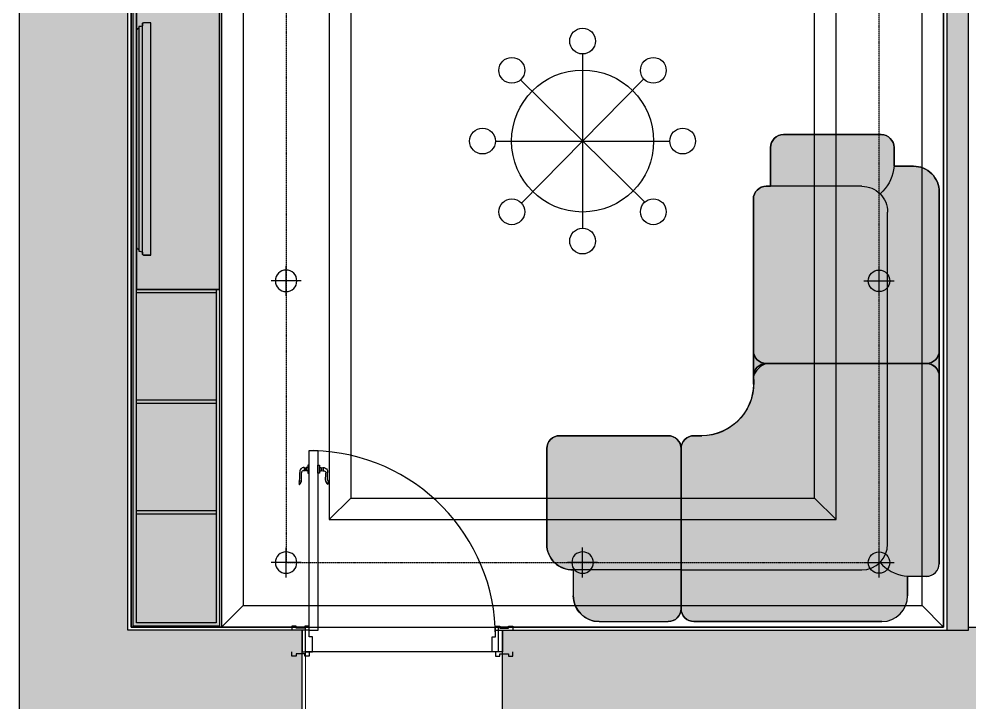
# Model space of a CAD drawing. Header units: millimetres. Extents: x 10553 to 38258, y 46576 to 64025.
# Drawn here: x 25962 to 30380, y 53223 to 56403 of the extents above; entities that cross this region are included whole.
import ezdxf

# ---------------------------------------------------------------- set-up
doc = ezdxf.new("R2010")
doc.units = ezdxf.units.MM
doc.linetypes.add('ACAD_ISO10W100', pattern=[18, 12, -3, 0, -3])
for name, color, linetype in [('ceiling', 232, 'Continuous'), ('contour', 4, 'Continuous'), ('doors', 4, 'Continuous'), ('floor', 172, 'Continuous'), ('furn', 34, 'Continuous'), ('furn hatch', 254, 'Continuous'), ('light', 230, 'Continuous'), ('plaster', 81, 'Continuous'), ('wall', 5, 'Continuous')]:
    doc.layers.add(name, color=color, linetype=linetype)

# ---------------------------------------------------------------- blocks, each defined once
blk = doc.blocks.new('door-handle')
at = {"color": 0}
for p, q in [((-32, 10), (-32, -10.00000000000728)), ((-30, 9), (-32, 9)), ((-30, 9), (-30, -9)), ((-19, 9), (-21, 9)), ((-21, 9), (-21, -9)), ((-19, 10), (-19, -10.00000000000728)), ((-9, 10), (-19, 10)), ((0, 25), (-9, 25)), ((-9, 25), (-9, -25)), ((0, -25), (0, 25)), ((-32, -10.00000000000364), (-40.34172901356942, -10.00000000000364)), ((-30, -9), (-32, -9)), ((-19, -9), (-21, -9)), ((-9, -10), (-19, -10.00000000000364)), ((-9, -25), (0, -25)), ((-61.67027487228916, -93.05419732806331), (-60.75208368415406, -94.01785612024833))]:
    blk.add_line(p, q, dxfattribs=at)
for centre, radius, start, end in [((-34.46362960745319, -14.92424038324498), 25.04570281554129, 84.35495152263769, 191.5747182569977), ((-25.49999999999818, 16.17089144310557), 8.465913068820786, 237.8902061553036, 302.1097938446965), ((-242.8306956194119, -39.24300342557399), 184.8403687438857, 350.5395445302115, 5.991388819178432), ((-39.67183528947498, -19.52468724937171), 9.54821579143467, 85.9768775786792, 192.3256840784366), ((-595.5908857967352, -61.5688183318307), 548.0530142172786, 359.6930381090062, 4.186108045202766), ((-25.49999999999818, -16.17089144310921), 8.465913068820786, 57.89020615530352, 122.1097938446965), ((-38.8885466585707, -82.44414781276464), 25.13126123219481, 149.329352931917, 204.972632821159), ((-91.0594398050871, -62.15080612508973), 42.64671855244374, 313.5613391426849, 358.16915816811), ((-90.1706845965, -63.14248529410906), 42.64671855244374, 313.5613391426849, 358.16915816811)]:
    blk.add_arc(centre, radius, start, end, dxfattribs=at)
blk = doc.blocks.new('door930')
at = {"layer": 'doors', "color": 34, "linetype": 'ByBlock'}
for points in [[(-898, 49.99999999941792), (-898, 69.99999999941792), (-918, 69.99999999941792), (-918, 59.99999999941792), (-958, 59.99999999941792), (-958, 69.99999999941792), (-978, 69.99999999941792), (-978, 49.99999999994179)], [(-930, -50), (-930, 50), (-883, 50), (-883, -20.00000000023283), (-898, -20.00000000023283), (-898, -49.99999999953434), (-930, -49.99999999953434)], [(0, -50), (0, 50), (-47, 50), (-47, -20.00000000023283), (-32, -20.00000000023283), (-32, -49.99999999953434), (0, -49.99999999953434)], [(-32, 49.99999999947613), (-32, 69.99999999947613), (-11.99999999988358, 69.99999999947613), (-11.99999999988358, 59.99999999947613), (28.00000000011642, 59.99999999947613), (28.00000000011642, 69.99999999947613), (48.00000000011642, 69.99999999947613), (48.00000000011642, 50)], [(-898, -49.99999999941792), (-898, -69.99999999941792), (-918, -69.99999999941792), (-918, -59.99999999941792), (-958, -59.99999999941792), (-958, -69.99999999941792), (-978, -69.99999999941792), (-978, -49.99999999994179)], [(-32.80858699325472, -49.75449797010515), (-32.80858699325472, -885.7173125297413), (-72.80858699325472, -885.7173125297413), (-72.80858699325472, -49.75449797010515), (-32.80861311242916, -49.72217506961897)], [(-32, -49.99999999947613), (-32, -69.99999999947613), (-12, -69.99999999947613), (-11.99999999988358, -59.99999999947613), (28, -59.99999999947613), (28, -69.99999999947613), (48, -69.99999999947613), (48, -50)]]:
    blk.add_lwpolyline(points, dxfattribs=at)
at = {"layer": 'doors'}
blk.add_arc((-32, -20.00000000023283), 865.7029001280113, 180, 268.6230901594383, dxfattribs=at)
at = {"layer": 'doors', "color": 34, "linetype": 'ByBlock', "zscale": 0.07530120532436947}
for p, xscale, yscale, rotation in [((-72.80858700023964, -798.8639850391774), -0.753012053319253, 0.753012053319253, 179.9999999689973), ((-32.80858700105455, -798.8639850391774), 0.7530120532028377, 0.7530120532028377, 180.0000000310027)]:
    blk.add_blockref('door-handle', p, dxfattribs=dict(at, xscale=xscale, yscale=yscale, rotation=rotation))
blk = doc.blocks.new('sdaaa221')
at = {"linetype": 'ByBlock'}
h = blk.add_hatch(color=254, dxfattribs=at)
edge = h.paths.add_edge_path()
edge.add_line((-1139.871193087252, -903.9460522644222), (-267.0525606111623, -903.9460522644222))
edge.add_arc((-267.0525606111623, -783.9460522644222), 120, 270, 360)
edge.add_line((-147.0525606111623, -783.9460522644222), (-147.0525606111623, -693.4277250501327))
edge.add_line((-147.0525606111623, -693.4277250501327), (-60.27035065356176, -693.4277250501327))
edge.add_arc((-60.27035065356174, -633.4277250500745), 60.00000000005821, 270, 359.9999999999444)
edge.add_line((-0.2703506535035558, -633.4277250501327), (0.1288069127476774, 236.0539477355778))
edge.add_arc((-59.84366120801158, 236.0814796148186), 59.97247444036189, 359.9736969242525, 450.0263030757475)
edge.add_arc((-59.87119308726689, 356.0539477355924), 60.00000000001455, 270.0000000000139, 359.9999999999861)
edge.add_line((0.1288069127476774, 356.0539477355778), (0.1288069128058851, 236.0539477355778))
edge.add_arc((-59.8711930871941, 236.0539477355779), 59.99999999999999, 359.9999999999999, 450)
edge.add_arc((-59.87119308723778, 356.0539477356215), 60.00000000004366, 270.0000000000417, 359.9999999999583)
edge.add_line((0.1288069128058851, 356.0539477355778), (0.1288069128058851, 1093.271737778065))
edge.add_arc((-119.8711930871649, 1093.271737778065), 119.9999999999708, 0, 90.00000000001394)
edge.add_line((-119.8711930871941, 1213.271737778035), (-210.0426561989589, 1213.271737778006))
edge.add_line((-210.0426561989589, 1213.271737778006), (-210.0426561989589, 1300.053947735578))
edge.add_arc((-270.0426561989589, 1300.053947735578), 60, 0, 90)
edge.add_line((-270.0426561989589, 1360.053947735578), (-724.2095484398305, 1360.053947735578))
edge.add_arc((-724.2095484398307, 1300.053947735694), 59.99999999988358, 89.9999999999999, 180.0000000001112)
edge.add_line((-784.2095484397141, 1300.053947735578), (-784.2095484397141, 1120.053947735578))
edge.add_line((-784.2095484397141, 1120.053947735578), (-803.8711930871941, 1120.053947735578))
edge.add_arc((-803.8711930871941, 1060.053947735578), 60, 90, 179.9999999999444)
edge.add_line((-863.8711930871941, 1060.053947735636), (-863.8711930871941, 356.0539477355778))
edge.add_arc((-803.8711930871942, 356.0539477355778), 59.99999999999989, 179.9999999999999, 270.0000000000001)
edge.add_arc((-769.9216181596857, 202.1043728080695), 99.89542665616885, 109.8678051585836, 160.1321948414164)
edge.add_line((-863.8711930871941, 236.0539477355778), (-863.8711930872523, 356.0539477355778))
edge.add_arc((-803.8711930872524, 356.0539477355778), 59.99999999999989, 179.9999999999999, 270.0000000000001)
edge.add_arc((-803.8711930872523, 236.0539477355778), 60, 90, 180)
edge.add_arc((-1105.673639402729, 203.969118444688), 243.9218303366357, -89.57661228434102, 7.558438481200483, ccw=False)
edge.add_line((-1103.871193087252, -39.94605226442218), (-1139.871193087252, -39.94605226442218))
edge.add_arc((-1139.871193087252, -99.9460522644221), 59.99999999999991, 90, 180.0000000000001)
edge.add_arc((-1259.871193087209, -99.94605226437854), 59.99999999995634, 359.9999999999583, 450.0000000000417)
edge.add_line((-1259.871193087252, -39.94605226442218), (-1763.871193087252, -39.94605226442218))
edge.add_arc((-1763.871193087252, -99.9460522644221), 59.99999999999991, 90, 180.0000000000001)
edge.add_line((-1823.871193087252, -99.94605226442218), (-1823.871193087252, -543.9460522644222))
edge.add_arc((-1703.828124976999, -543.9460522644223), 120.0430681102534, 179.9999999999999, 271.5348289426072)
edge.add_line((-1700.612817631976, -663.9460522644222), (-1700.612817631976, -783.9460522644222))
edge.add_arc((-1580.612817631976, -783.9460522644223), 119.9999999999998, 179.9999999999999, 270.0000000000001)
edge.add_line((-1580.612817631976, -903.9460522644222), (-1259.871193087252, -903.9460522644222))
edge.add_arc((-1259.871193087252, -843.9460522644222), 60, 270, 360)
edge.add_arc((-1139.87119308718, -843.9460522643494), 60.00000000007276, 180.0000000000695, 269.9999999999305)
at = {"color": 0}
for p, q in [((-712.9691020654282, 1360.581556090852), (-265.9411149055231, 1359.913594896323)), ((-784.2095484397141, 1120.053947735578), (-784.2095484397141, 1300.054667575314)), ((-210.0426561989589, 1300.053947735578), (-210.0426561989589, 1213.271737778035)), ((-210.3895203014836, 1213.271737778006), (-119.8711930871941, 1213.271737778006)), ((-803.8711930871941, 1120.053947735578), (-784.2095484397141, 1120.053947735578)), ((-359.8711930871941, 1120.053947735578), (-784.2095484397141, 1120.053947735578)), ((-275.0183793448377, 1084.906761477934), (-262.7634355853661, 1097.161705237377)), ((0.1288069128058851, 1093.271737778006), (0.1288069128058851, 356.0539477355778)), ((-863.8711930871941, 356.0539477355778), (-863.8711930871941, 1060.053947735578)), ((-239.8711930871941, 296.0539477355778), (-239.8711930871941, 1000.053947735578)), ((-863.8711930872523, 356.0539477355778), (-863.8711930871941, 236.0539477355778)), ((0.1288069128058851, 236.0539477355778), (0.1288069127476774, 356.0539477355778)), ((-59.87119308725232, 296.0539477355778), (-803.8711930872523, 296.0539477355778)), ((-803.8711930872523, 296.0539477355778), (-59.87119308725232, 296.0539477355778)), ((-803.8711930871941, 296.0539477355778), (-59.87119308719411, 296.0539477355778)), ((-803.8711930871941, 296.0539477355778), (-59.87119308719411, 296.0539477355778)), ((-240.2703506535618, -543.9460522644222), (-239.8711930872523, 296.0539477355778)), ((-239.8711930872523, 296.0539477355778), (-239.8711930871941, 296.0539477355778)), ((-863.8711930872523, 200.0539477355778), (-863.8711930872523, 236.0539477355778)), ((0.1288069127476774, 236.0539477355778), (0.1288069127476774, 200.0539477355778)), ((0.1288069127476774, 200.0539477355778), (-0.4107034928165376, -637.8761304460932)), ((-1763.871193087252, -39.94605226442218), (-1259.871193087252, -39.94605226442218)), ((-1139.871193087252, -39.94605226442218), (-1103.871193087252, -39.94605226442218)), ((-1823.871193087252, -119.6076969119022), (-1823.871193087252, -99.94605226442218)), ((-1823.871193087252, -543.9460522644222), (-1823.871193087252, -119.6076969119022)), ((-1199.871193087252, -843.9460522644222), (-1199.871193087252, -99.94605226442218)), ((-1199.871193087252, -99.94605226442218), (-1199.871193087252, -843.9460522644222)), ((-1199.871193087252, -99.94605226442218), (-1199.871193087252, -843.9460522644222)), ((-1199.871193087252, -99.94605226442218), (-1199.871193087252, -843.9460522644222)), ((-240.2703506535618, -119.6076969119022), (-240.2703506535618, -99.94605226442218)), ((-275.4175369112054, -628.7988660068368), (-263.162593151792, -641.0538097662793)), ((-1199.871193087252, -663.9460522644222), (-1703.871193087252, -663.9460522644222)), ((-1700.612817631976, -663.9460522644222), (-1700.612817631976, -783.9460522644222)), ((-1199.871193087252, -663.9460522644222), (-360.2703506535618, -663.9460522644222)), ((-147.0525606111623, -693.4277250501327), (-147.0525606111623, -783.9460522644222)), ((-60.27035065356176, -693.7745891526865), (-147.0525606111623, -693.7745891527156)), ((-1580.612817631976, -903.9460522644222), (-1259.871193087252, -903.9460522644222)), ((-267.0525606111623, -903.9460522644222), (-1139.871193087252, -903.9460522644222))]:
    blk.add_line(p, q, dxfattribs=at)
blk.add_lwpolyline([(-1139.871193087252, -903.9460522644222), (-267.0525606111623, -903.9460522644222, 0.4142135623730952), (-147.0525606111623, -783.9460522644222), (-147.0525606111623, -693.4277250501327), (-60.27035065356176, -693.4277250501327, 0.4142135623728111), (-0.2703506535035558, -633.4277250501327), (0.1288069127476774, 236.0539477355778, 0.4144825080185844), (-59.87119308725232, 296.0539477355778, 0.4142135623729529), (0.1288069127476774, 356.0539477355778), (0.1288069128058851, 236.0539477355778, 0.4142135623730952), (-59.87119308719411, 296.0539477355778, 0.4142135623726688), (0.1288069128058851, 356.0539477355778), (0.1288069128058851, 1093.271737778065, 0.4142135623731665), (-119.8711930871941, 1213.271737778035), (-210.0426561989589, 1213.271737778006), (-210.0426561989589, 1300.053947735578, 0.4142135623730952), (-270.0426561989589, 1360.053947735578), (-724.2095484398305, 1360.053947735578, 0.414213562373664), (-784.2095484397141, 1300.053947735578), (-784.2095484397141, 1120.053947735578), (-803.8711930871941, 1120.053947735578, 0.4142135623728107), (-863.8711930871941, 1060.053947735636), (-863.8711930871941, 356.0539477355778, 0.4142135623730958), (-803.8711930871941, 296.0539477355778, 0.2229052890197347), (-863.8711930871941, 236.0539477355778), (-863.8711930872523, 356.0539477355778, 0.4142135623730958), (-803.8711930872523, 296.0539477355778, 0.4142135623730949), (-863.8711930872523, 236.0539477355778, -0.4511761871940446), (-1103.871193087252, -39.94605226442218), (-1139.871193087252, -39.94605226442218, 0.4142135623730958), (-1199.871193087252, -99.94605226442218, 0.4142135623735211), (-1259.871193087252, -39.94605226442218), (-1763.871193087252, -39.94605226442218, 0.4142135623730958), (-1823.871193087252, -99.94605226442218), (-1823.871193087252, -543.9460522644222, 0.4220814757342705), (-1700.612817631976, -663.9460522644222), (-1700.612817631976, -783.9460522644222, 0.4142135623730958), (-1580.612817631976, -903.9460522644222), (-1259.871193087252, -903.9460522644222, 0.4142135623730952), (-1199.871193087252, -843.9460522644222, 0.4142135623723847), (-1139.871193087252, -903.9460522644222, 2.414213562378299)], format="xyb", dxfattribs=at)
at = {"color": 0, "extrusion": (0, 0, -1)}
for centre, major_axis, ratio, start_param, end_param in [((-724.2095484397141, 1300.053947735578), (42.42640687120751, 42.42640687120752), 0.9999999999993088, 3.926990816987587, 5.497787143781792), ((-712.96910206537, 1240.581556090678), (-84.85281374123637, 84.85281374123636), 0.9999999999955863, 0.6915902537262272, 0.7853981633991702), ((-270.0426561989589, 1300.053947735578), (-42.42640687120752, 42.42640687120751), 0.9999999999993088, 0.7853981633977938, 2.356194490191999), ((-390.0426561989589, 1224.44092585097), (-127.2792206135928, 127.2792206135928), 0.9999999999992988, 2.418285423715949, 3.141592653589793), ((-119.8711930871941, 1093.271737778006), (84.85281374240002, 84.85281374240003), 0.9999999999996623, -0.7853981633976171, 0.785398163397617), ((-803.8711930871941, 1060.053947735578), (42.42640687120751, 42.42640687120752), 0.9999999999993088, 3.926990816987587, 5.497787143781792), ((-803.8711930872523, 356.0539477355778), (-42.42640687120752, 42.42640687120751), 0.9999999999993088, 3.926990816987587, 5.497787143781792), ((-59.87119308725232, 356.0539477355778), (42.42640687120751, 42.42640687120752), 0.9999999999993088, 0.7853981633977938, 2.356194490191999), ((-59.87119308719411, 356.0539477355778), (42.42640687120751, 42.42640687120752), 0.9999999999993088, 0.7853981633977938, 2.356194490191999), ((-803.8711930872523, 236.0539477355778), (42.42640687119297, 42.42640687119298), 0.9999999999999947, 3.926990816987244, 5.497787143782135), ((-59.87119308725232, 236.0539477355778), (-42.42640687120752, 42.42640687120751), 0.9999999999993088, 0.7853981633977938, 2.356194490191999), ((-59.87119308719411, 236.0539477355778), (-42.42640687120752, 42.42640687120751), 0.9999999999993088, 0.7853981633977938, 2.356194490191999), ((-1103.871193087252, 200.0539477355778), (169.7056274847719, 169.7056274847719), 0.9999999999999947, 0.7853981633974509, 2.356194490192342), ((-1763.871193087252, -99.94605226442218), (42.42640687119297, 42.42640687119298), 0.9999999999999947, 3.926990816987244, 5.497787143782135), ((-1259.871193087252, -99.94605226442218), (-42.42640687119297, 42.42640687119297), 0.9999999999999947, 0.7853981633974508, 2.356194490192342), ((-1139.871193087252, -99.94605226442218), (42.42640687119297, 42.42640687119298), 0.9999999999999947, 3.926990816987244, 5.497787143782135), ((-1703.871193087252, -543.9460522644222), (84.85281374240002, 84.85281374240003), 0.9999999999996623, 2.356194490192176, 3.92699081698741), ((-1580.612817631976, -783.9460522644222), (84.85281374240002, 84.85281374240003), 0.9999999999996623, 2.356194490192176, 3.92699081698741), ((-1259.871193087252, -843.9460522644222), (42.42640687120751, 42.42640687120752), 0.9999999999993088, 0.7853981633977938, 2.356194490191999), ((-1139.871193087252, -843.9460522644222), (-42.42640687120752, 42.42640687120751), 0.9999999999993088, 3.926990816987587, 5.497787143781792)]:
    blk.add_ellipse(centre, major_axis=major_axis, ratio=ratio, start_param=start_param, end_param=end_param, dxfattribs=at)
at = {"color": 0, "extrusion": (0, 0, -0.9999999999999999)}
blk.add_ellipse((-359.8711930871941, 1000.053947735578), major_axis=(84.85281374241458, 84.85281374241461), ratio=0.9999999999993194, start_param=-0.7853981633977887, end_param=0.7853981633977885, dxfattribs=at)
at = {"color": 0}
for centre, major_axis, ratio, start_param, end_param in [((-119.7427422982873, -190.8481432862754), (-84.85281374662412, 84.85281374662412), 0.9999999999938465, 3.926990816990318, 4.020798726664861), ((-360.2703506535618, -543.9460522644222), (84.8528137424005, 84.85281374240049), 0.9999999999996517, 3.926990816987415, 5.497787143781964), ((-135.8833725381992, -513.7745891526574), (-127.2792206136392, 127.2792206136392), 0.9999999999997495, 1.570796326795011, 2.294103556668611), ((-60.27035065356176, -633.7745891526865), (42.42640687119297, 42.42640687119297), 0.9999999999999947, 3.926990816987244, 5.497787143782135), ((-267.0525606111623, -783.9460522644222), (84.8528137424005, 84.85281374240049), 0.9999999999996517, 3.926990816987415, 5.497787143781964)]:
    blk.add_ellipse(centre, major_axis=major_axis, ratio=ratio, start_param=start_param, end_param=end_param, dxfattribs=at)
blk = doc.blocks.new('reee554')
at = {"linetype": 'ByBlock'}
h = blk.add_hatch(color=254, dxfattribs=at)
h.paths.add_polyline_path([(0, 2265), (400.0000000000582, 2265), (400.0000000000582, -2265), (0, -2265)])
h.paths.add_polyline_path([(400.0000000000582, 700), (15, 700), (15, -700), (400.0000000000582, -700)], flags=17)
at = {"linetype": 'ByBlock', "true_color": 0xb5b5b5}
blk.add_hatch(color=253, dxfattribs=at).paths.add_polyline_path([(400.0000000000582, 700), (15, 700), (15, -700), (400.0000000000582, -700)])
at = {"layer": 'furn', "color": 34}
for p, q in [((385.0000000000582, 1745), (15, 1745)), ((385.0000000000582, 1730), (15, 1730)), ((385.0000000000582, 1230), (15, 1230)), ((385.0000000000582, 1215), (15, 1215)), ((385.0000000000582, 715), (15, 715)), ((400.0000000000582, 700), (15, 700)), ((400.0000000000582, -700), (15, -700)), ((385.0000000000582, -715), (15, -715)), ((385.0000000000582, -1215), (15, -1215)), ((385.0000000000582, -1230), (15, -1230)), ((385.0000000000582, -1730), (15, -1730)), ((385.0000000000582, -1745), (15, -1745))]:
    blk.add_line(p, q, dxfattribs=at)
for points in [[(0, 2265), (400.0000000000582, 2265), (400.0000000000582, -2265), (0, -2265)], [(400.0000000000582, 700), (15, 700), (15, -700), (400.0000000000582, -700)]]:
    blk.add_lwpolyline(points, close=True, dxfattribs=at)
blk.add_lwpolyline([(385.0000000000582, -700), (385.0000000000582, -2250), (15, -2250), (15, 2250), (385.0000000000582, 2250), (385.0000000000582, 700)], dxfattribs=at)
blk = doc.blocks.new('mirror 900x1400 (pl)')
at = {"layer": 'furn hatch'}
blk.add_hatch(color=256, dxfattribs=at).paths.add_polyline_path([(450.0000000000002, -15.00000000000728, -0.4142135623731216), (447.5, -17.50000000000728), (438.3856217223383, -17.50000000000728, 0.215250437021542), (434.9999999999991, -25.00000000000819), (430, -25.00000000000728, -0.1925824035672584), (417.5000000000002, -30.00000000000728), (-417.5000000000002, -30.00000000000728, -0.1925824035672584), (-430, -25.00000000000728), (-434.9999999999991, -25.00000000001364, 0.2152504370216849), (-438.3856217223383, -17.50000000000728), (-447.5, -17.50000000000728, -0.4142135623731217), (-450.0000000000002, -15.00000000000728), (-450, -9.094947017729282e-12), (450.0000000000002, 9.094947017729282e-12)])
at = {"color": 0}
for p, q in [((-450.0000000000002, -8.185452315956354e-12), (450.0000000000002, 8.185452315956354e-12)), ((450.0000000000002, 8.185452315956354e-12), (450.0000000000002, -15.00000000000728)), ((-450, -7.275957614183426e-12), (-450, -15.00000000000819)), ((-450.0000000000002, -8.185452315956354e-12), (-450.0000000000002, -15.00000000000728)), ((-447.5, -17.50000000000728), (447.5, -17.50000000000728)), ((450, -7.275957614183426e-12), (450, -15.00000000000819)), ((434.9999999999991, -25.00000000000819), (-434.9999999999991, -25.00000000001364)), ((417.5, -30.00000000000728), (-417.5000000000002, -30.00000000000728))]:
    blk.add_line(p, q, dxfattribs=at)
for centre, radius, start, end in [((-447.5, -15.00000000000728), 2.5, 180, 270), ((-445, -25.00000000000819), 10.00000000000091, 359.999999999974, 48.59037789073026), ((445, -25.00000000000819), 10.00000000000091, 131.4096221092697, 180.0000000000261), ((447.5, -15.00000000000728), 2.5, 270, 0), ((-417.5000000000002, -11.87500000000819), 18.12499999999918, 226.3971810272968, 270), ((417.5000000000002, -11.87500000000819), 18.12499999999918, 270, 313.6028189727032)]:
    blk.add_arc(centre, radius, start, end, dxfattribs=at)
at = {"layer": 'contour'}
blk.add_lwpolyline([(-450, -7.275957614183426e-12), (-450.0000000000002, -15.00000000000728), (-450.0000000000002, -8.185452315956354e-12), (450.0000000000002, 8.185452315956354e-12), (450, -15.00000000000728, -0.4142135623731483), (447.5, -17.50000000000728), (438.3856217223383, -17.50000000000728, 0.2152504370216847), (434.9999999999991, -25.00000000001364), (430, -25.00000000000728, -0.1925824035672584), (417.5000000000002, -30.00000000000728), (-417.5000000000002, -30.00000000000728, -0.1925824035672585), (-430, -25.00000000000728), (-434.9999999999991, -25.00000000001364, 0.2152504370216848), (-438.3856217223383, -17.50000000000728), (-447.5, -17.50000000000728, -0.414213562373095), (-450, -15.00000000000728)], format="xyb", dxfattribs=at)
blk = doc.blocks.new('downlight')
at = {"color": 0}
for p, q in [((0, 10.5), (0, -10.5)), ((-10.5, 0), (10.5, 0))]:
    blk.add_line(p, q, dxfattribs=at)
blk.add_circle((0, 0), 7.5, dxfattribs=at)
blk = doc.blocks.new('chandelier')
at = {"color": 0}
for p, q in [((0, -270), (0, 270)), ((192.5515027338348, -189.2720761098742), (-192.5515027338133, 189.2720761098958)), ((189.2720761088854, 192.5515027348065), (-189.2720761088853, -192.5515027348069)), ((270, 0), (-270, 0))]:
    blk.add_line(p, q, dxfattribs=at)
for centre, radius in [((2.842170943040401e-14, 310), 40), ((-219.2031021678298, 219.2031021678299), 40), ((219.20310216783, 219.2031021678295), 40), ((0, 0), 220), ((-309.9999999999999, 0), 40), ((310.0000000000001, -2.273736754432321e-13), 40), ((-219.2031021678297, -219.2031021678299), 40), ((219.2031021678297, -219.2031021678301), 40), ((-2.040521614524171e-13, -310), 40)]:
    blk.add_circle(centre, radius, dxfattribs=at)

msp = doc.modelspace()

# ---------------------------------------------------------------- hatches: boundary and pattern name
at = {"linetype": 'ByBlock'}
h = msp.add_hatch(dxfattribs=at)
h.set_pattern_fill('ANSI33', color=256, scale=8, style=0)
h.set_pattern_definition([(45, (350490.0527955727, -105640.2193394871), (-35.92102448427661, 35.92102448427661), []), (45, (350525.9738355727, -105640.2193394871), (-35.92102448427661, 35.92102448427661), [25.4, -12.7])])
h.paths.add_polyline_path([(37717.58513869904, 56160.49100309389), (34917.58513869904, 56160.49100309389), (34917.58513869904, 57095.49100309389), (34817.58513869904, 57095.49100309389), (34817.58513869904, 54720.49100309389), (34917.58513869904, 54720.49100309389), (34917.58513869904, 56060.49100309389), (37717.58513869904, 56060.49100309389)])
h.paths.add_polyline_path([(34917.58513869904, 58260.49100309389), (34817.58513869904, 58260.49100309389), (34817.58513869904, 58010.49100309389), (34917.58513869904, 58010.49100309389)])
h.paths.add_polyline_path([(30372.58513869904, 58260.49100309389), (30272.58513869904, 58260.49100309389), (30272.58513869904, 53560.49100309389), (30372.58513869904, 53560.49100309389)])
h.paths.add_polyline_path([(29462.58513869904, 51635.49100309389), (31297.58513869904, 51635.49100309389), (31297.58513869904, 51535.49100309389), (29462.58513869904, 51535.49100309389)])
h.paths.add_polyline_path([(32217.58513869904, 51635.49100309389), (33112.58513869904, 51635.49100309389), (33112.58513869904, 51535.49100309389), (32562.58513869904, 51535.49100309389), (32562.58513869904, 47945.49100309389), (32462.58513869904, 47945.49100309389), (32462.58513869904, 51535.49100309389), (32217.58513869904, 51535.49100309389)])
h.paths.add_polyline_path([(37752.5851386991, 51140.49100309386), (34937.58513869892, 51140.4910030941), (34937.58513869898, 51735.49100309389), (34837.58513869898, 51735.49100309389), (34837.58513869898, 51635.49100309389), (34042.58513869904, 51635.49100309389), (34042.58513869904, 51535.49100309389), (34837.58513869904, 51535.49100309389), (34837.58513869904, 51040.49100309389), (37752.5851386991, 51040.49100309389)])
h.paths.add_polyline_path([(34937.58513869898, 53175.49100309389), (34837.58513869898, 53175.49100309389), (34837.58513869898, 52550.49100309389), (34937.58513869898, 52550.49100309389)])
h.paths.add_polyline_path([(34917.58513869904, 53800.49100309389), (34817.58513869904, 53800.49100309389), (34817.58513869904, 53575.49100309392), (34917.58513869904, 53575.49100309392)])
at = {"layer": 'wall', "true_color": 0x6e6e6e}
h = msp.add_hatch(color=8, dxfattribs=at)
h.paths.add_polyline_path([(27277.58513869904, 58760.49100309389), (25962.58513869904, 58760.49100309389), (25962.58513869904, 51320.49100309389), (26462.58513869904, 51320.49100309389), (26462.58513869904, 53150.49100309389), (27277.58513869904, 53150.49100309389), (27277.58513869904, 53560.49100309389), (26467.58513869904, 53560.49100309389), (26467.58513869898, 58260.49100309389), (27277.58513869898, 58260.49100309389)])
h.paths.add_polyline_path([(32122.58513869904, 58760.49100309389), (30077.58513869904, 58760.49100309389), (30077.58513869904, 58260.49100309389), (32122.58513869904, 58260.49100309389)])
h.paths.add_polyline_path([(35517.58513869904, 58760.49100309386), (33582.58513869904, 58760.49100309386), (33582.58513869904, 58260.49100309389), (35517.58513869904, 58260.49100309389)])
h.paths.add_polyline_path([(37317.58513869904, 58760.49100309389), (38257.58513869898, 58760.49100309389), (38257.58513869904, 52285.49100309386), (37737.58513869904, 52285.49100309386), (37737.58513869904, 53175.49100309389), (34667.58513869904, 53175.49100309389), (34667.5851386991, 53575.49100309392), (34917.58513869904, 53575.49100309392), (34917.58513869904, 53560.49100309389), (37717.58513869904, 53560.49100309389), (37717.58513869904, 58260.49100309389), (37317.58513869904, 58260.49100309389)])
h.paths.add_polyline_path([(28207.58513869904, 53560.49100309389), (30372.58513869904, 53560.49100309389), (30372.58513869904, 53575.49100309389), (33737.5851386991, 53575.49100309389), (33737.5851386991, 53175.49100309389), (29462.58513869904, 53175.49100309389), (29462.58513869904, 52970.49100309389), (29062.58513869904, 52970.49100309401), (29062.58513869904, 53150.49100309389), (28207.58513869909, 53150.49100309389)])
h.paths.add_polyline_path([(26462.58513869904, 49820.49100309389), (25961.57571743393, 49820.49100309392), (25961.57571743393, 47460.49100309389), (30397.58513869904, 47460.49100309389), (30397.58513869904, 47945.49100309389), (29462.58513869904, 47945.49100309389), (29462.58513869904, 51975.49100309389), (29062.58513869904, 51975.49100309389), (29062.58513869904, 47960.49100309389), (26462.58513869904, 47960.49100309389)])
h.paths.add_polyline_path([(37752.58513869904, 49405.49100309392), (38257.58513869904, 49405.49100309389), (38257.58513869898, 47460.49100309389), (32187.58513869904, 47460.49100309386), (32187.5851386991, 47945.49100309389), (32462.58513869904, 47945.49100309389), (32562.58513869904, 47945.49100309389), (32562.58513869904, 47985.49100309389), (37752.58513869904, 47985.49100309389)])
h.paths.add_polyline_path([(38257.58513869904, 51300.49100309389), (37737.58513869904, 51300.49100309389), (37737.58513869904, 51140.49100309389), (37752.5851386991, 51140.49100309386), (37752.58513869904, 50890.49100309389), (38257.58513869904, 50890.49100309389)])
h.paths.add_polyline_path([(36901.97945180209, 53269.64264550339), (36901.97945180209, 53466.19043951586), (36460.89404843887, 53466.19043951586), (36460.89404843887, 53269.64264550339)], flags=16)
h.paths.add_polyline_path([(36358.64376518596, 53269.64264550339), (36358.64376518596, 53466.19043951586), (35917.55836182274, 53466.19043951586), (35917.55836182274, 53269.64264550339)], flags=16)

# ---------------------------------------------------------------- linework, layer by layer
at = {"layer": 'ceiling', "linetype": 'ByBlock'}
for p, q in [((26902.58513869909, 58095.49100309389), (26902.58513869909, 53575.49100309389)), ((27402.58513869909, 54075.49100309389), (27502.58513869909, 54175.49100309389)), ((29657.58513869904, 54175.49100309389), (29757.58513869904, 54075.49100309389)), ((27002.58513869909, 53675.49100309389), (26902.58513869909, 53575.49100309389)), ((30157.58513869904, 53675.49100309389), (30257.58513869904, 53575.49100309389))]:
    msp.add_line(p, q, dxfattribs=at)
for points in [[(30257.58513869904, 58095.49100309389), (26482.58513869904, 58095.49100309389), (26482.58513869904, 53575.49100309389), (30257.58513869904, 53575.49100309389)], [(27002.58513869909, 53675.49100309389), (30157.58513869904, 53675.49100309389), (30157.58513869904, 57995.49100309389), (27002.58513869909, 57995.49100309389)], [(27402.58513869909, 54075.49100309389), (29757.58513869904, 54075.49100309389), (29757.58513869904, 57595.49100309389), (27402.58513869909, 57595.49100309389)]]:
    msp.add_lwpolyline(points, close=True, dxfattribs=at)
at = {"layer": 'ceiling', "color": 233}
msp.add_lwpolyline([(27502.58513869909, 54175.49100309389), (29657.58513869904, 54175.49100309389), (29657.58513869904, 57495.49100309389), (27502.58513869909, 57495.49100309389)], close=True, dxfattribs=at)
at = {"layer": 'floor', "linetype": 'ByBlock'}
msp.add_lwpolyline([(26482.58513869898, 58245.49100309389), (27477.58513869898, 58245.49100309389), (27477.58513869898, 58395.49100309389), (29877.58513869898, 58395.49100309389), (29877.58513869898, 58245.49100309389), (30257.58513869904, 58245.49100309389), (30257.58513869904, 53575.49100309389), (28187.58513869904, 53575.49100309389), (28187.58513869904, 53460.49100309436), (27292.58513869904, 53460.49100309436), (27292.58513869904, 53575.49100309389), (26482.58513869904, 53575.49100309389), (26482.58513869898, 58245.49100309389)], dxfattribs=at)
at = {"layer": 'light', "color": 8, "linetype": 'ACAD_ISO10W100', "ltscale": 0.5}
msp.add_lwpolyline([(27202.58513869909, 53875.49100309389), (29957.58513869904, 53875.49100309389), (29957.58513869904, 57795.49100309389), (27202.58513869909, 57795.49100309389)], close=True, dxfattribs=at)
at = {"layer": 'plaster', "linetype": 'Continuous', "lineweight": 0, "flags": 128}
for points in [[(26482.58513869898, 58245.49100309389), (26482.58513869904, 53575.49100309389)], [(30257.58513869904, 58245.49100309389), (30257.58513869904, 53575.49100309389), (28187.58513869904, 53575.49100309389)], [(26482.58513869904, 53575.49100309389), (27292.58513869904, 53575.49100309389), (27292.58513869904, 53135.49100309389)]]:
    msp.add_lwpolyline(points, dxfattribs=at)
at = {"layer": 'wall'}
for points in [[(27277.58513869904, 58760.49100309389), (25962.58513869904, 58760.49100309389), (25962.58513869904, 51320.49100309389), (26462.58513869904, 51320.49100309389), (26462.58513869904, 53150.49100309389), (27277.58513869904, 53150.49100309389), (27277.58513869904, 53560.49100309389), (26467.58513869904, 53560.49100309389), (26467.58513869898, 58260.49100309389), (27277.58513869898, 58260.49100309389), (27277.58513869904, 58760.49100309389)], [(28207.58513869904, 53560.49100309389), (30372.58513869904, 53560.49100309389), (30372.58513869904, 53575.49100309389), (33737.5851386991, 53575.49100309389), (33737.5851386991, 53175.49100309389), (29462.58513869904, 53175.49100309389), (29462.58513869904, 52970.49100309389), (29062.58513869904, 52970.49100309401), (29062.58513869904, 53150.49100309389), (28207.58513869909, 53150.49100309389), (28207.58513869904, 53560.49100309389)]]:
    msp.add_lwpolyline(points, dxfattribs=at)
at = {"layer": 'wall', "linetype": 'ByBlock'}
msp.add_lwpolyline([(30372.58513869904, 58260.49100309389), (30272.58513869904, 58260.49100309389), (30272.58513869904, 53560.49100309389), (30372.58513869904, 53560.49100309389)], close=True, dxfattribs=at)

# ---------------------------------------------------------------- block references
at = {"layer": 'doors', "color": 2, "linetype": 'ByBlock', "rotation": 180}
msp.add_blockref('door930', (27277.58513869904, 53510.49100309436), dxfattribs=at)
at = {"layer": 'furn', "color": 1, "linetype": 'ByBlock'}
msp.add_blockref('reee554', (26492.58513869904, 55845.49100309392), dxfattribs=at)
at = {"layer": 'furn', "xscale": -1.200000000011642, "yscale": 2.200000000011642, "rotation": 270}
msp.add_blockref('mirror 900x1400 (pl)', (26573.58513869939, 55845.49100309392), dxfattribs=at)
at = {"layer": 'furn'}
msp.add_blockref('sdaaa221', (30237.45633178629, 54505.23020900006), dxfattribs=at)
at = {"layer": 'light', "color": 61}
for name, p, xscale, yscale, rotation in [('chandelier', (28580.08513869909, 55835.49100309389), 1.5, 1.5, 180), ('downlight', (27202.57500462874, 55185.48086902354), -6.666599999996834, 6.666599999996834, 270), ('downlight', (29957.59527276934, 55185.48086902354), 6.666599999996834, 6.666599999996834, 90), ('downlight', (27202.57500462874, 53875.48086902354), -6.666599999996834, 6.666599999996834, 270), ('downlight', (28580.07500462868, 53875.48086902354), -6.666599999996834, 6.666599999996834, 270), ('downlight', (29957.59527276934, 53875.48086902354), 6.666599999996834, 6.666599999996834, 90)]:
    msp.add_blockref(name, p, dxfattribs=dict(at, xscale=xscale, yscale=yscale, rotation=rotation))

doc.saveas('drawing.dxf')
